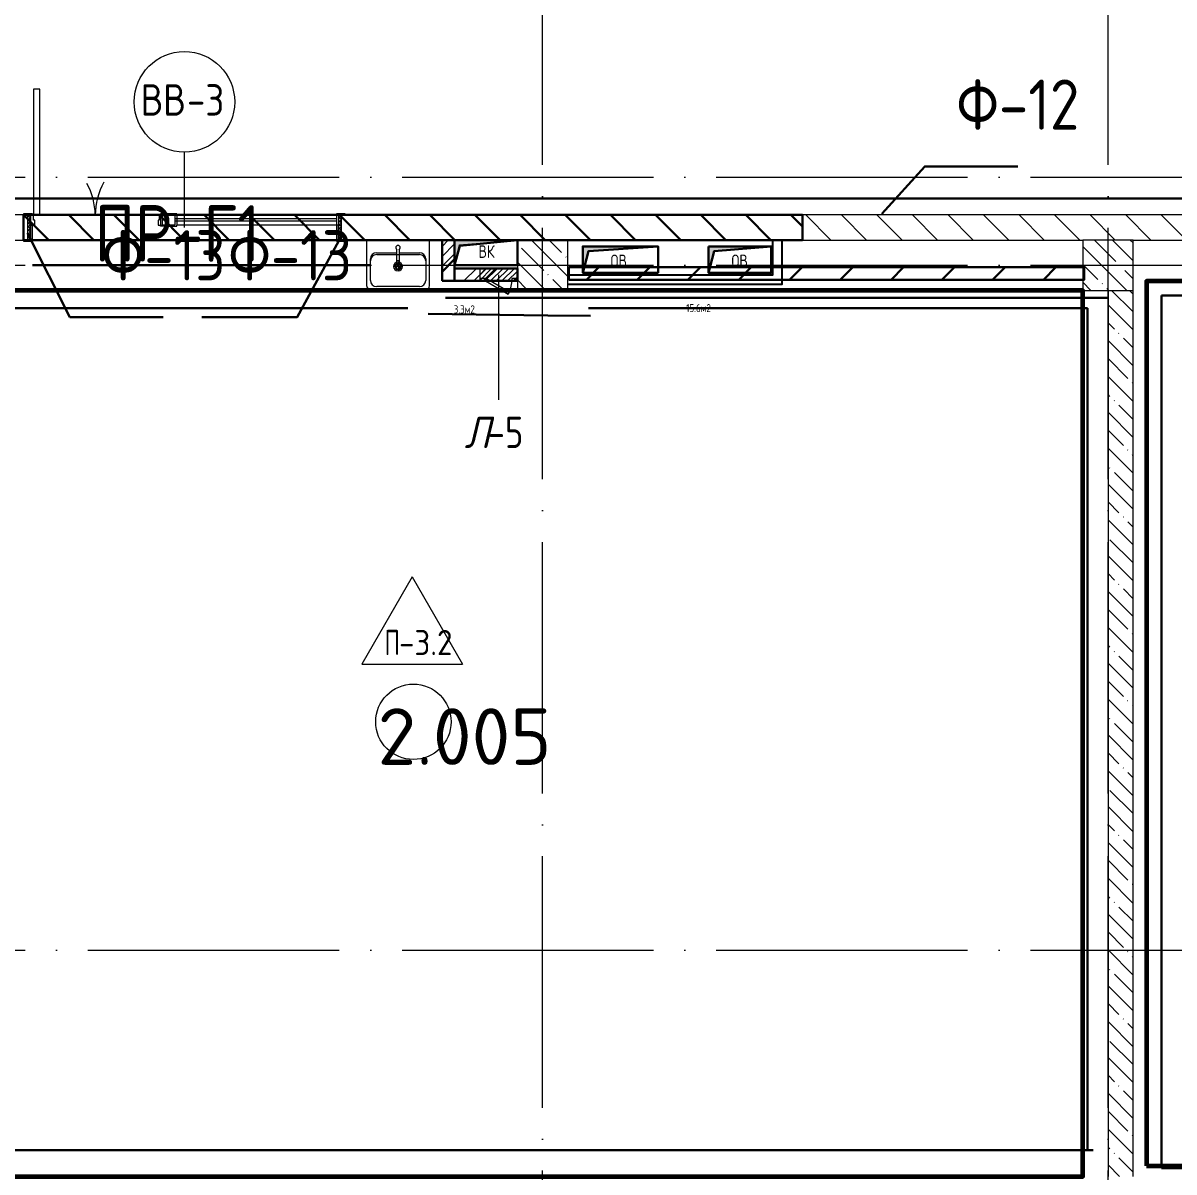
# Model space of a CAD drawing. Header units: millimetres. Extents: x -592259 to 288321, y -552984 to 293768.
# Drawn here: x 45314 to 54474, y -78533 to -69392 of the extents above; entities that cross this region are included whole.
import ezdxf

# ---------------------------------------------------------------- set-up
doc = ezdxf.new("R2010")
doc.units = ezdxf.units.MM
doc.linetypes.add('ADSK_Линия сетки', pattern=[2500, 2000, -250, 0, -250])
for name, color, linetype, lineweight in [('0) блоки', 6, 'Continuous', 30), ('0.3) ПГП 6 вып', 4, 'Continuous', 30), ('2)Фарх готовы', 3, 'Continuous', 30), ('2)Фархверки', 40, 'Continuous', 30), ('3) Перемычки готовы', 3, 'Continuous', 30), ('4) Штукатурка', 6, 'Continuous', 30), ('4.5) Штук Гипсовая по ЖБ', 6, 'Continuous', 30), ('4.6) Швы', 6, 'Continuous', 30), ('4.7) Штук. 6 вып.', 6, 'Continuous', 30), ('6.1) Шпаклевка 5 вып.', 160, 'Continuous', 60), ('A-AREA-____-IDEN', 250, 'Continuous', 9), ('A-DETL-GENF-OTLN', 250, 'Continuous', 5), ('A-DOOR-____-IDEN', 250, 'Continuous', 9), ('A-DOOR-____-MCUT', 250, 'Continuous', 5), ('A-DOOR-____-OTLN', 250, 'Continuous', 5), ('A-DOOR-FRAM-MCUT', 250, 'Continuous', 5), ('A-DOOR-FRAM-OTLN', 250, 'Continuous', 5), ('A-DOOR-GLAZ-MCUT', 250, 'Continuous', 5), ('A-FLOR-____-IDEN', 250, 'Continuous', 9), ('A-FLOR-____-OTLN', 250, 'Continuous', 9), ('A-GENM-____-MCUT', 250, 'Continuous', 25), ('A-GENM-____-OTLN', 250, 'Continuous', 9), ('A-GLAZ-____-OTLN', 250, 'Continuous', 5), ('A-WALL-____-MCUT', 250, 'Continuous', 13), ('A-WALL-____-PATT', 250, 'Continuous', 13), ('P-SANR-FIXT-OTLN', 250, 'Continuous', 9), ('S-COLS-____-MCUT', 250, 'Continuous', 25), ('S-COLS-____-OTLN', 250, 'Continuous', 9), ('S-GRID-____-OTLN', 250, 'Continuous', 9), ('КР_Отверстия_ВК', 250, 'Continuous', 30), ('КР_Отверстия_ОВ', 250, 'Continuous', 30), ('ОВ_Корр. отв. 27.10.2025', 250, 'Continuous', 30), ('ОВ_Корр_отв_27.10.2025', 250, 'Continuous', 30)]:
    doc.layers.add(name, color=color, linetype=linetype, lineweight=lineweight)
doc.styles.add('GOST Common_1', font='', dxfattribs={"width": 0.9, "height": 250})
doc.styles.add('ISOCPEUR', font='isocpeur.ttf', dxfattribs={"width": 0.8, "height": 100})
doc.styles.add('ISOCPEUR_1', font='isocpeur.ttf', dxfattribs={"width": 0.9, "height": 250})
doc.styles.add('ISOCPEUR_2', font='isocpeur.ttf', dxfattribs={"height": 160})
doc.styles.add('ISOCPEUR_I_1', font='ГОСТ тип А.ttf', dxfattribs={"height": 2500})
doc.styles.add('А3', font='ГОСТ тип А.ttf')
doc.styles.get('GOST Common_1').set_extended_font_data('GOST Common')
pattern_1 = [(45, (-601.3, -122294.8), (-224.5064, 224.5064), []), (45, (-521.92, -122294.8), (0, 449.0128), []), (45, (-680.67, -122294.8), (0, 449.0128), [])]

# ---------------------------------------------------------------- blocks, each defined once
blk = doc.blocks.new('Раковина_АИ_3D_Рен_МГН_Santek Neo 50 - Раковина 500x400x170-V6-АР1_Маркировочный план 2 этажа С1')
at = {"layer": 'P-SANR-FIXT-OTLN', "lineweight": 5}
for p, q in [((-250, 25), (-250, -335)), ((250, -335), (250, 25)), ((-170, -75), (-10, -75)), ((-170, -89.7), (170, -89.7)), ((-10, -167), (-10, -49.9)), ((10, -50), (10, -167)), ((10, -75), (170, -75)), ((-220, -295), (-220, -125)), ((-220, -295), (-220, -139.7)), ((-10, -167), (10, -167)), ((-5.9, -137), (-7, -137)), ((-7, -137), (-7, -137)), ((-5.9, -137), (5.9, -137)), ((0, -150), (0, -220)), ((7, -137), (5.9, -137)), ((7, -137), (7, -137)), ((220, -125), (220, -295)), ((220, -139.7), (220, -295)), ((35, -185), (-35, -185)), ((170, -345), (-170, -345)), ((170, -345), (-170, -345)), ((-210, -375), (210, -375))]:
    blk.add_line(p, q, dxfattribs=at)
for centre, radius, start, end in [((-170, -125), 50, 90, 180), ((-170, -139.7), 50, 90, 180), ((0, -35), 18, 360, 180), ((0, -35), 18, 180, 250.80897), ((0, -35), 18, 289.19103, 360), ((0, -35), 18, 295.19321, 300), ((0, -35), 18, 309.99941, 315), ((0, -35), 18, 324.99969, 330), ((170, -125), 50, 0, 90), ((170, -139.7), 50, 0, 90), ((0, -185), 35, 0, 180), ((0, -185), 35, 106.67272, 180), ((0, -185), 23, 360, 180), ((0, -185), 23, 115.32987, 180), ((0, -185), 23, 360, 64.67013), ((0, -185), 35, 0, 73.32728), ((0, -185), 35, 180, 0), ((0, -185), 35, 180, 360), ((0, -185), 23, 180, 360), ((0, -185), 23, 180, 360), ((-210, -335), 40, 180, 270), ((-170, -295), 50, 180, 270), ((-170, -295), 50, 180, 270), ((170, -295), 50, 270, 0), ((170, -295), 50, 270, 0), ((210, -335), 40, 270, 0)]:
    blk.add_arc(centre, radius, start, end, dxfattribs=at)
for points in [[(-6.2, -51.9), (-6.1, -51.9), (-6, -52), (-5.9, -52)], [(5.9, -52), (6, -52), (6.1, -51.9), (6.2, -51.9)]]:
    blk.add_open_spline(points, degree=3, dxfattribs=at)
blk = doc.blocks.new('Сифон Orio для МГН - Сифон бутылочный-V7-АР1_Маркировочный план 2 этажа С1')
at = {"layer": 'P-SANR-FIXT-OTLN', "lineweight": 5}
for start, end in [(90, 233.74325), (165, 233.74325), (165, 233.74325), (165, 180), (105, 135), (105, 135), (306.25675, 90), (345, 75), (345, 75), (45, 75), (345, 15), (195, 233.74325), (306.25675, 315), (306.25675, 315), (306.25675, 315)]:
    blk.add_arc((0, 0), 16, start, end, dxfattribs=at)
blk = doc.blocks.new('_Wn_-As_OpeningMEP_floor__Rectangular - _Wn_-As_OpeningMEP_floor__Rectangular-32466847-АР1_Маркировочный план 2 этажа С1')
at = {"layer": 'A-DETL-GENF-OTLN'}
for p, q in [((-250, -50), (-212.2, 112.2)), ((-212.2, 112.2), (250, 150))]:
    blk.add_line(p, q, dxfattribs=at)
blk = doc.blocks.new('Дверь_СКБ_2Ст_Фрамуга2 - Н_ВВ-3_2500x2600h_Учебные помещения_Фрамуга слева-42054644-АР1_Маркировочный план 2 этажа С1')
at = {"layer": 'A-DOOR-____-OTLN'}
h = blk.add_hatch(dxfattribs=at)
h.set_pattern_fill('FP_12', color=256, style=0, pattern_type=2)
h.set_pattern_definition([(135, (1051.41, 164.685), (-14.1421, -14.1421), []), (225, (1051.41, 164.685), (14.1421, -14.1421), [])])
h.paths.add_polyline_path([(1262.5, -100), (1262.5, 100), (1237.5, 100), (1237.5, -100)])
at = {"layer": 'A-DOOR-FRAM-OTLN'}
h = blk.add_hatch(dxfattribs=at)
h.set_pattern_fill('FP_13', color=256, style=0, pattern_type=2)
h.set_pattern_definition([(45, (-1071.384, 164.685), (-14.1421, 14.1421), []), (135, (-1071.384, 164.685), (-14.1421, -14.1421), [])])
h.paths.add_polyline_path([(-1212.5, -100), (-1212.5, 100), (-1237.5, 100), (-1237.5, -100)])
at = {"layer": 'A-DOOR-____-MCUT'}
for p, q in [((-1187.5, 1100), (-1187.5, 100)), ((-1137.5, 1100), (-1187.5, 1100)), ((-1137.5, 100), (-1137.5, 1100)), ((-1187.5, 100), (-1137.5, 100))]:
    blk.add_line(p, q, dxfattribs=at)
at = {"layer": 'A-DOOR-____-OTLN'}
for centre, radius, start, end in [((-1197.5, 100), 500, 360, 30), ((-177.5, 100), 520, 150, 180)]:
    blk.add_arc(centre, radius, start, end, dxfattribs=at)
at = {"layer": 'A-DOOR-FRAM-MCUT'}
for p, q in [((-1197.5, 108), (-1267.5, 108)), ((-1267.5, 108), (-1267.5, 100)), ((-1267.5, 100), (-1197.5, 100)), ((-1212.5, 100), (-1237.5, 100)), ((-1237.5, 100), (-1237.5, -100)), ((-1187.5, 100), (-1212.5, 100)), ((-1212.5, 100), (-1212.5, 20)), ((-1212.5, -100), (-1212.5, 100)), ((-1197.5, 100), (-1197.5, 108)), ((-1187.5, 60), (-1187.5, 100)), ((-187.5, 100), (-187.5, 60)), ((-162.5, 100), (-187.5, 100)), ((-177.5, 108), (-177.5, 100)), ((-107.5, 108), (-177.5, 108)), ((-177.5, 100), (-177.5, 20)), ((-62.5, 100), (-162.5, 100)), ((-162.5, 20), (-162.5, 100)), ((-162.5, 20), (-162.5, 100)), ((-117.5, 108), (-117.5, 100)), ((-47.5, 108), (-117.5, 108)), ((-107.5, 100), (-107.5, 108)), ((-62.5, 100), (-62.5, 20)), ((-47.5, 100), (-47.5, 108)), ((-47.5, 100), (-47.5, 20)), ((-47.5, 100), (1237.5, 100)), ((1292.5, 108), (1222.5, 108)), ((1222.5, 108), (1222.5, 100)), ((1222.5, 100), (1222.5, 20)), ((1222.5, 100), (1292.5, 100)), ((1237.5, 100), (1237.5, 20)), ((1262.5, 100), (1237.5, 100)), ((1237.5, 100), (1237.5, -100)), ((1262.5, -100), (1262.5, 100)), ((1292.5, 100), (1292.5, 108)), ((-1212.5, 20), (-1177.5, 20)), ((-1197.5, 20), (-1212.5, 20)), ((-1212.5, 20), (-1212.5, -100)), ((-1197.5, -100), (-1197.5, 20)), ((-1177.5, 60), (-1187.5, 60)), ((-1177.5, 20), (-1177.5, 60)), ((-187.5, 60), (-197.5, 60)), ((-197.5, 60), (-197.5, 20)), ((-197.5, 20), (-162.5, 20)), ((-177.5, 12), (-177.5, 20)), ((-107.5, 12), (-177.5, 12)), ((-62.5, 20), (-162.5, 20)), ((-117.5, 20), (-117.5, 12)), ((-117.5, 12), (-47.5, 12)), ((-107.5, 20), (-107.5, 12)), ((-47.5, 12), (-47.5, 20)), ((1237.5, 20), (-47.5, 20)), ((1237.5, 20), (1222.5, 20)), ((1222.5, 20), (1222.5, -100)), ((1237.5, -100), (1237.5, 20)), ((-1197.5, -100), (-1267.5, -100)), ((-1267.5, -100), (-1267.5, -108)), ((-1267.5, -108), (-1197.5, -108)), ((-1237.5, -100), (-1212.5, -100)), ((-1212.5, -100), (-1197.5, -100)), ((-1197.5, -108), (-1197.5, -100)), ((1222.5, -100), (1237.5, -100)), ((1292.5, -100), (1222.5, -100)), ((1222.5, -100), (1222.5, -108)), ((1222.5, -108), (1292.5, -108)), ((1237.5, -100), (1262.5, -100)), ((1292.5, -108), (1292.5, -100))]:
    blk.add_line(p, q, dxfattribs=at)
at = {"layer": 'A-DOOR-GLAZ-MCUT'}
for p, q in [((1222.5, 70), (-62.5, 70)), ((1222.5, 50), (-62.5, 50))]:
    blk.add_line(p, q, dxfattribs=at)
blk = doc.blocks.new('BSC_Колонна _Прямоугольная - 400x400-V30-АР1_Маркировочный план 2 этажа С1')
at = {"layer": 'S-COLS-____-OTLN', "lineweight": 5}
h = blk.add_hatch(dxfattribs=at)
h.set_pattern_fill('FP_33', color=256, style=0, pattern_type=2)
h.set_pattern_definition([(135, (-50050, -50975), (-142.5619, -142.5619), []), (135, (-49907.44, -50975), (-142.5619, -142.5619), [252.016, -50.403, 3.353, -47.05])])
h.paths.add_polyline_path([(-200, -200), (200, -200), (200, 200), (-200, 200), (-200, -125)])
at = {"layer": 'S-COLS-____-MCUT', "lineweight": 5}
for p, q in [((200, 200), (-200, 200)), ((-200, 200), (-200, -25)), ((200, -200), (200, 200)), ((-200, -25), (-200, -122)), ((-200, -125), (-200, -200)), ((-200, -200), (200, -200))]:
    blk.add_line(p, q, dxfattribs=at)
blk = doc.blocks.new('BSC_Колонна _Прямоугольная - 400x400-V31-АР1_Маркировочный план 2 этажа С1')
at = {"layer": 'S-COLS-____-OTLN', "lineweight": 5}
h = blk.add_hatch(dxfattribs=at)
h.set_pattern_fill('FP_34', color=256, style=0, pattern_type=2)
h.set_pattern_definition([(135, (-54550, -50975), (-142.5619, -142.5619), []), (135, (-54407.44, -50975), (-142.5619, -142.5619), [252.016, -50.403, 3.353, -47.05])])
h.paths.add_polyline_path([(-200, -200), (200, -200), (200, 200), (-200, 200)])
at = {"layer": 'S-COLS-____-MCUT', "lineweight": 5}
for p, q in [((200, 200), (-200, 200)), ((-200, 200), (-200, -200)), ((200, -200), (200, 200)), ((-200, -200), (200, -200))]:
    blk.add_line(p, q, dxfattribs=at)
blk = doc.blocks.new('АР_Люк - ЛРС_ВК_300х400_внутренний_RAL 9003-42734016-АР1_Маркировочный план 2 этажа С1')
at = {"layer": 'A-DOOR-____-OTLN'}
h = blk.add_hatch(dxfattribs=at)
h.set_pattern_fill('FP_53', color=256, style=0, pattern_type=2)
h.set_pattern_definition([(45, (125, 0), (-22.6274, 22.6274), [])])
h.paths.add_polyline_path([(275, 50), (-25, 50), (-25, -50), (275, -50)])
at = {"layer": 'A-DETL-GENF-OTLN'}
for p, q in [((275, 50), (-25, 50)), ((-25, 50), (-25, -50)), ((275, -50), (275, 50)), ((-25, -50), (275, -50))]:
    blk.add_line(p, q, dxfattribs=at)
at = {"layer": 'A-DOOR-____-MCUT', "lineweight": 5}
for p, q in [((48.1, 155), (38.1, 137.7)), ((38.1, 137.7), (220, 32.7)), ((230, 50), (48.1, 155)), ((20, 50), (-15, 50)), ((-15, 50), (-15, 30)), ((-15, 30), (20, 30)), ((20, 30), (20, 50)), ((220, 32.7), (230, 50)), ((265, 50), (230, 50)), ((230, 50), (230, 30)), ((230, 30), (265, 30)), ((265, 30), (265, 50))]:
    blk.add_line(p, q, dxfattribs=at)
blk.add_arc((230, 50), 210, 150, 180, dxfattribs=at)
at = {"layer": 'A-DOOR-____-OTLN'}
blk.add_line((230, 50), (48.1, 155), dxfattribs=at)
blk = doc.blocks.new('ASML_АР_Отделка Люка - ВО Отделка люков_Грунтовка 0_Шпатлевка 0_Окраска 0_0-42467640-АР1_Маркировочный план 2 этажа С1')
at = {"layer": 'A-GENM-____-MCUT', "lineweight": 5}
for p, q in [((-140, 3), (-150, 3)), ((-150, 3), (-150, 0)), ((65, 3), (-105, 3)), ((150, 3), (140, 3)), ((150, 0), (150, 3)), ((-150, 0), (-140, 0)), ((-105, 0), (70.2, 0)), ((103.3, 0), (105, 0)), ((140, 0), (150, 0))]:
    blk.add_line(p, q, dxfattribs=at)
blk = doc.blocks.new('AAR_СКБ_Марка_Помещения_мал - Номер-28977439-АР1_Маркировочный план 2 этажа С1')
at = {"layer": 'A-AREA-____-IDEN'}
blk.add_circle((-0.028, 0), 3, dxfattribs=at)
blk = doc.blocks.new('AAR_СКБ_Марка_Перекрытия - Марка пола-17325028-АР1_Маркировочный план 2 этажа С1')
at = {"layer": 'A-FLOR-____-IDEN'}
for p, q in [((0, 6.932), (-4.002, 0)), ((0, 6.932), (4.002, 0)), ((-4.002, 0), (4.002, 0))]:
    blk.add_line(p, q, dxfattribs=at)
blk = doc.blocks.new('ADSK_Марка_Дверь - Типоразмер_ADSK_Марка-30565456-АР1_Маркировочный план 2 этажа С1')
at = {"layer": 'A-DOOR-____-IDEN'}
blk.add_circle((0, 0), 4, dxfattribs=at)
blk = doc.blocks.new('*U2811')
at = {"linetype": 'ByBlock', "lineweight": -2, "ltscale": 5}
h = blk.add_hatch(color=0, dxfattribs=at)
h.dxf.hatch_style = 1
h.paths.add_polyline_path([(92, -73), (1200, 0), (0, 0), (0, -420)])
at = {"color": 0, "linetype": 'ByBlock', "lineweight": -2, "ltscale": 5}
blk.add_lwpolyline([(0, 0), (1200, 0), (1200, -420), (0, -420)], close=True, dxfattribs=at)
blk.add_lwpolyline([(1200, 0), (92, -73), (0, -420)], dxfattribs=at)
blk = doc.blocks.new('*U2808')
at = {"linetype": 'ByBlock', "lineweight": -2, "ltscale": 5}
h = blk.add_hatch(color=0, dxfattribs=at)
h.dxf.hatch_style = 1
h.paths.add_polyline_path([(82, -93), (1000, 0), (0, 0), (0, -400)])
at = {"color": 0, "linetype": 'ByBlock', "lineweight": -2, "ltscale": 5}
blk.add_lwpolyline([(0, 0), (1000, 0), (1000, -400), (0, -400)], close=True, dxfattribs=at)
blk.add_lwpolyline([(1000, 0), (82, -93), (0, -400)], dxfattribs=at)
blk = doc.blocks.new('*U2814')
at = {"linetype": 'ByBlock', "lineweight": -2, "ltscale": 5}
h = blk.add_hatch(color=0, dxfattribs=at)
h.dxf.hatch_style = 1
h.paths.add_polyline_path([(92, -73), (1000, 0), (0, 0), (0, -420)])
at = {"color": 0, "linetype": 'ByBlock', "lineweight": -2, "ltscale": 5}
blk.add_lwpolyline([(0, 0), (1000, 0), (1000, -420), (0, -420)], close=True, dxfattribs=at)
blk.add_lwpolyline([(1000, 0), (92, -73), (0, -420)], dxfattribs=at)

msp = doc.modelspace()

# ---------------------------------------------------------------- hatches: boundary and pattern name
at = {"layer": '0) блоки'}
h = msp.add_hatch(dxfattribs=at)
h.set_pattern_fill('ANSI31', color=256, scale=80, angle=90)
h.set_pattern_definition([(135, (45318.7, -70919.8), (-179.605, -179.605), [])])
h.paths.add_polyline_path([(51516.272, -71119.7883), (45318.7078, -71119.7883), (45318.7078, -70919.7883), (51516.272, -70919.7883)])
at = {"layer": '0.3) ПГП 6 вып'}
h = msp.add_hatch(dxfattribs=at)
h.set_pattern_fill('ANSI31', color=4, scale=90)
h.paths.add_polyline_path([(48648.7078, -71444.7878), (48748.7078, -71444.7878), (48748.7078, -71119.7883), (48648.7078, -71119.7883)])
h = msp.add_hatch(dxfattribs=at)
h.set_pattern_fill('ANSI31', color=4, scale=90)
h.paths.add_polyline_path([(48748.7078, -71444.7878), (49248.7298, -71444.7878), (49248.7298, -71344.7878), (48748.7078, -71344.7878)])
h = msp.add_hatch(dxfattribs=at)
h.set_pattern_fill('ANSI31', color=4, scale=90)
h.paths.add_polyline_path([(49658.7298, -71435.7872), (53758.7298, -71435.7872), (53758.7298, -71335.7872), (49658.7298, -71335.7872)])
at = {"layer": 'A-WALL-____-PATT', "lineweight": 15, "true_color": 0x000000}
h = msp.add_hatch(dxfattribs=at)
h.set_pattern_fill('FP_7', color=18, style=0, pattern_type=2)
h.set_pattern_definition(pattern_1)
h.paths.add_polyline_path([(48648.7078, -71444.7878), (48748.7078, -71444.7878), (48748.7078, -71119.7883), (48648.7078, -71119.7883), (48648.7078, -71393.7471)])
h = msp.add_hatch(dxfattribs=at)
h.set_pattern_fill('FP_7', color=18, style=0, pattern_type=2)
h.set_pattern_definition(pattern_1)
h.paths.add_polyline_path([(48748.7078, -71444.7878), (48948.7078, -71444.7878), (48948.7078, -71441.7878), (48958.7078, -71441.4544), (48958.7078, -71424.7878), (48993.7078, -71424.7878), (48993.7078, -71441.7878), (48995.4399, -71441.7878), (49004.1572, -71427.7267), (49028.5117, -71441.7878), (49203.7078, -71441.7878), (49203.7078, -71424.7878), (49238.7078, -71424.7878), (49238.7078, -71441.7878), (49248.7078, -71441.7878), (49248.7078, -71344.7878), (48748.7078, -71344.7878), (48748.7078, -71441.7878)])
h = msp.add_hatch(dxfattribs=at)
h.set_pattern_fill('FP_23', color=18, style=0, pattern_type=2)
h.set_pattern_definition([(135, (-601.3, -122294.79), (-142.5612, -142.5612), []), (135, (-458.73, -122294.79), (-142.5612, -142.5612), [252.016, -50.403, 3.353, -47.05])])
h.paths.add_polyline_path([(54139.0984, -78569.7878), (54148.7078, -78569.7878), (54148.7078, -71519.7883), (53948.7078, -71519.7883), (53948.7078, -78569.7878)])

# ---------------------------------------------------------------- linework, layer by layer
at = {"color": 18, "true_color": 0x000000}
for points in [[(49648.7078, -71394.5984), (51280.2338, -71394.5984), (51280.2338, -71119.788)], [(49648.7078, -71469.5984), (51355.2337, -71469.5984), (51355.2338, -71119.788)]]:
    msp.add_lwpolyline(points, dxfattribs=at)
at = {"layer": '0) блоки'}
msp.add_lwpolyline([(51516.272, -71119.7883), (45318.7078, -71119.7883), (45318.7078, -70919.7883), (51516.272, -70919.7883)], close=True, dxfattribs=at)
at = {"layer": '0.3) ПГП 6 вып'}
for points in [[(48648.7078, -71444.7878), (48748.7078, -71444.7878), (48748.7078, -71119.7883), (48648.7078, -71119.7883)], [(48748.7078, -71444.7878), (49248.7298, -71444.7878), (49248.7298, -71344.7878), (48748.7078, -71344.7878)], [(49658.7298, -71435.7872), (53758.7298, -71435.7872), (53758.7298, -71335.7872), (49658.7298, -71335.7872)]]:
    msp.add_lwpolyline(points, close=True, dxfattribs=at)
at = {"layer": '2)Фарх готовы'}
for points in [[(52148.0515, -70909.7788), (52489.8662, -70533.4282), (52531.4324, -70533.4282), (53231.4324, -70533.4282)], [(45351.0066, -71063.6131), (45686.847, -71732.3145), (45730.3087, -71732.3145), (46430.3087, -71732.3145)], [(47844.1278, -71095.2216), (47496.4342, -71732.3145), (47437.1682, -71732.3145), (46737.1682, -71732.3145)]]:
    msp.add_lwpolyline(points, dxfattribs=at)
at = {"layer": '4) Штукатурка'}
for p, q in [((32161.2872, -70787.3863), (68202.3341, -70787.3863)), ((54374.2071, -71558.9998), (57433.8383, -71558.9998)), ((48377.6985, -71659.7721), (44948.7078, -71659.7721)), ((53784.8689, -71659.7721), (49813.6401, -71659.7721))]:
    msp.add_line(p, q, dxfattribs=at)
at = {"layer": '4.5) Штук Гипсовая по ЖБ'}
for p, q in [((54374.2071, -78504.1004), (54374.2071, -71558.9998)), ((53784.8689, -78361.2066), (53784.8689, -71659.7721)), ((44948.7078, -78361.2066), (53784.8689, -78361.2066)), ((68215.0349, -78504.1004), (54374.2071, -78504.1004))]:
    msp.add_line(p, q, dxfattribs=at)
at = {"layer": '4.6) Швы'}
for points in [[(45388.7078, -70787.3863), (48077.552, -70787.3863)], [(45388.7078, -71319.7878), (48077.552, -71319.7878)], [(48539.4121, -71706.5842), (49489.897, -71719.9848), (49829.1639, -71722.1037)], [(48106.0597, -78361.2066), (49539.3523, -78361.2066)], [(52397.6812, -78361.2066), (53830.9738, -78361.2066)]]:
    msp.add_lwpolyline(points, dxfattribs=at)
at = {"layer": '4.7) Штук. 6 вып.'}
msp.add_lwpolyline([(48676.6787, -71578.3724), (53948.7078, -71578.3724)], dxfattribs=at)
at = {"layer": '6.1) Шпаклевка 5 вып.'}
for points in [[(45148.7078, -78569.7878), (53748.7078, -78569.7878), (53748.7078, -71519.7878), (45148.7078, -71519.7878)], [(54254.9564, -78485.1376), (68368.7064, -78485.1376), (68368.7064, -71445.7878), (54254.9564, -71445.7878)]]:
    msp.add_lwpolyline(points, close=True, dxfattribs=at)
at = {"layer": 'A-DOOR-____-IDEN', "color": 18, "true_color": 0x000000}
for p, q in [((46598.7078, -71019.7883), (46598.7078, -70419.7883)), ((49098.7078, -71394.7878), (49098.7078, -72390.2642))]:
    msp.add_line(p, q, dxfattribs=at)
at = {"layer": 'A-FLOR-____-OTLN', "color": 18, "lineweight": 5, "true_color": 0x000000}
for p, q in [((45448.7078, -70919.7883), (46398.7078, -70919.7883)), ((46423.7078, -70919.7883), (47808.7078, -70919.7883)), ((47808.7078, -71119.7883), (45388.7078, -71119.7883)), ((49248.7078, -71319.7878), (48748.7078, -71319.7878))]:
    msp.add_line(p, q, dxfattribs=at)
at = {"layer": 'A-WALL-____-MCUT', "color": 18, "lineweight": 15, "true_color": 0x000000}
for p, q in [((45318.7078, -70919.7883), (38878.7078, -70919.7883)), ((54628.7078, -70919.7883), (47878.7078, -70919.7883)), ((38878.7078, -71119.7883), (45348.7078, -71119.7883)), ((47848.7078, -71119.7883), (53748.7078, -71119.7883)), ((48648.7078, -71119.7883), (48648.7078, -71444.7878)), ((48748.7078, -71344.7878), (48748.7078, -71119.7883)), ((54148.7078, -71119.7883), (54628.7078, -71119.7883)), ((49248.7078, -71344.7878), (48748.7078, -71344.7878)), ((48648.7078, -71444.7878), (48948.7078, -71444.7878)), ((53948.7078, -71519.7883), (53948.7078, -78569.7878)), ((54148.7078, -78569.7878), (54148.7078, -71519.7883))]:
    msp.add_line(p, q, dxfattribs=at)
at = {"layer": 'A-WALL-____-PATT', "color": 18, "linetype": 'Continuous', "lineweight": 5, "true_color": 0x000000}
for p, q in [((45348.7078, -70946.8953), (45321.6009, -70919.7883)), ((51744.1402, -71119.788), (51544.1406, -70919.7883)), ((52026.9829, -71119.788), (51826.9833, -70919.7883)), ((52309.8256, -71119.7879), (52109.826, -70919.7883)), ((52592.6683, -71119.7879), (52392.6687, -70919.7883)), ((52875.511, -71119.7879), (52675.5114, -70919.7883)), ((53158.3537, -71119.7878), (52958.3542, -70919.7883)), ((53441.1964, -71119.7878), (53241.1969, -70919.7883)), ((53724.039, -71119.7878), (53524.0396, -70919.7883)), ((54006.8817, -71119.7878), (53806.8823, -70919.7883)), ((54289.7246, -71119.7879), (54089.725, -70919.7883)), ((54572.5677, -71119.7883), (54372.5677, -70919.7883))]:
    msp.add_line(p, q, dxfattribs=at)
at = {"layer": 'S-GRID-____-OTLN', "color": 18, "linetype": 'ADSK_Линия сетки', "true_color": 0x000000}
for p, q in [((49448.7078, -83022.3092), (49448.7078, -61092.7832)), ((53948.7078, -83022.3092), (53948.7078, -61092.7832)), ((-4170.8434, -70619.7878), (72672.5335, -70619.7878)), ((-4170.8434, -71319.7878), (72672.5335, -71319.7878)), ((-4170.8434, -76769.7878), (72672.5335, -76769.7878))]:
    msp.add_line(p, q, dxfattribs=at)
at = {"layer": 'ОВ_Корр. отв. 27.10.2025', "color": 18, "ltscale": 100, "true_color": 0x000000}
for points in [[(49768.7078, -71169.7878), (50368.7078, -71169.7878), (50368.7078, -71379.7878), (49768.7078, -71379.7878)], [(50768.7078, -71169.7878), (51268.7078, -71169.7878), (51268.7078, -71379.7878), (50768.7078, -71379.7878)]]:
    msp.add_lwpolyline(points, close=True, dxfattribs=at)
at = {"layer": 'ОВ_Корр_отв_27.10.2025', "color": 18, "ltscale": 100, "true_color": 0x000000, "elevation": -2820.3161}
msp.add_lwpolyline([(50368.7078, -71169.7878), (50368.7078, -71379.7878), (49768.7078, -71379.7878), (49768.7078, -71169.7878)], close=True, dxfattribs=at)

# ---------------------------------------------------------------- block references
at = {"layer": 'A-AREA-____-IDEN', "color": 18, "true_color": 0x000000, "xscale": 99.99999999999993, "yscale": 99.99999999999993, "zscale": 99.99999999999993}
msp.add_blockref('AAR_СКБ_Марка_Помещения_мал - Номер-28977439-АР1_Маркировочный план 2 этажа С1', (48423.7081, -74951.8467), dxfattribs=at)
at = {"layer": 'A-DOOR-____-IDEN', "color": 18, "true_color": 0x000000, "xscale": 99.99999999999993, "yscale": 99.99999999999993, "zscale": 99.99999999999993}
msp.add_blockref('ADSK_Марка_Дверь - Типоразмер_ADSK_Марка-30565456-АР1_Маркировочный план 2 этажа С1', (46598.7078, -70019.7883), dxfattribs=at)
at = {"layer": 'A-DOOR-____-OTLN', "color": 18, "true_color": 0x000000}
msp.add_blockref('Дверь_СКБ_2Ст_Фрамуга2 - Н_ВВ-3_2500x2600h_Учебные помещения_Фрамуга слева-42054644-АР1_Маркировочный план 2 этажа С1', (46586.2078, -71019.7883), dxfattribs=at)
at = {"layer": 'A-DOOR-____-OTLN', "color": 18, "true_color": 0x000000, "rotation": 180}
msp.add_blockref('АР_Люк - ЛРС_ВК_300х400_внутренний_RAL 9003-42734016-АР1_Маркировочный план 2 этажа С1', (49223.7078, -71394.7878), dxfattribs=at)
at = {"layer": 'A-FLOR-____-IDEN', "color": 18, "true_color": 0x000000, "xscale": 99.99999999999993, "yscale": 99.99999999999993, "zscale": 99.99999999999993}
msp.add_blockref('AAR_СКБ_Марка_Перекрытия - Марка пола-17325028-АР1_Маркировочный план 2 этажа С1', (48411.9181, -74492.8477), dxfattribs=at)
at = {"layer": 'A-GENM-____-OTLN', "color": 18, "lineweight": 5, "true_color": 0x000000, "rotation": 180}
msp.add_blockref('ASML_АР_Отделка Люка - ВО Отделка люков_Грунтовка 0_Шпатлевка 0_Окраска 0_0-42467640-АР1_Маркировочный план 2 этажа С1', (49098.7078, -71441.7878), dxfattribs=at)
at = {"layer": 'A-GLAZ-____-OTLN', "color": 18, "true_color": 0x000000}
msp.add_blockref('_Wn_-As_OpeningMEP_floor__Rectangular - _Wn_-As_OpeningMEP_floor__Rectangular-32466847-АР1_Маркировочный план 2 этажа С1', (48998.7078, -71269.7878), dxfattribs=at)
at = {"layer": 'P-SANR-FIXT-OTLN', "color": 18, "lineweight": 5, "true_color": 0x000000}
for name, p in [('Раковина_АИ_3D_Рен_МГН_Santek Neo 50 - Раковина 500x400x170-V6-АР1_Маркировочный план 2 этажа С1', (48298.7078, -71144.7769)), ('Сифон Orio для МГН - Сифон бутылочный-V7-АР1_Маркировочный план 2 этажа С1', (48298.7078, -71337.7883))]:
    msp.add_blockref(name, p, dxfattribs=at)
at = {"layer": 'S-COLS-____-OTLN', "color": 18, "lineweight": 5, "true_color": 0x000000}
for name, p in [('BSC_Колонна _Прямоугольная - 400x400-V30-АР1_Маркировочный план 2 этажа С1', (49448.7078, -71319.7878)), ('BSC_Колонна _Прямоугольная - 400x400-V31-АР1_Маркировочный план 2 этажа С1', (53948.7078, -71319.7878))]:
    msp.add_blockref(name, p, dxfattribs=at)
at = {"layer": 'КР_Отверстия_ВК', "color": 18, "true_color": 0x000000, "xscale": 0.5, "yscale": 0.5, "zscale": 0.5}
msp.add_blockref('*U2808', (48748.7078, -71119.7872), dxfattribs=at)
at = {"layer": 'КР_Отверстия_ОВ', "color": 18, "true_color": 0x000000, "xscale": 0.5, "yscale": 0.5, "zscale": 0.5}
for name, p in [('*U2811', (49768.7078, -71169.7878, -2820.3161)), ('*U2814', (50768.7078, -71169.7878, -2820.3161))]:
    msp.add_blockref(name, p, dxfattribs=at)

# ---------------------------------------------------------------- texts
at = {"layer": '0.3) ПГП 6 вып', "char_height": 63.81659, "attachment_point": 1, "style": 'А3'}
for s, insert in [('3.3м2', (48741.9749, -71638.3853)), ('15.6м2', (50591.8809, -71628.5491))]:
    msp.add_mtext_dynamic_manual_height_columns(s, width=1367.025343, gutter_width=319.083, heights=[0], dxfattribs=dict(at, insert=insert))
at = {"layer": '2)Фарх готовы', "char_height": 400, "width": 526.708687, "attachment_point": 1, "style": 'GOST Common_1'}
for s, insert in [('Ф-12', (52741.8804, -69841.6732)), ('Ф-13', (45940.7567, -71040.5595)), ('Ф-13', (46947.6162, -71040.5595))]:
    msp.add_mtext(s, dxfattribs=dict(at, insert=insert))
at = {"layer": '2)Фархверки', "char_height": 100, "width": 160.3375, "attachment_point": 1, "style": 'ISOCPEUR'}
for s, insert in [('ВК', (48938.7289, -71160.8323)), ('ОВ', (49990.1245, -71235.0514)), ('ОВ', (50952.2005, -71234.7931))]:
    msp.add_mtext(s, dxfattribs=dict(at, insert=insert))
at = {"layer": '3) Перемычки готовы', "insert": (45884.1123, -70841.4392), "char_height": 450, "width": 333.502, "attachment_point": 1, "style": 'ISOCPEUR_I_1'}
msp.add_mtext('ПР-Г1', dxfattribs=at)
at = {"layer": 'A-AREA-____-IDEN', "color": 18, "true_color": 0x000000, "insert": (48135.8078, -74844.3612), "char_height": 450, "width": 654.177, "attachment_point": 1, "style": 'ISOCPEUR_2'}
msp.add_mtext('2.005', dxfattribs=at)
at = {"layer": 'A-DOOR-____-IDEN', "color": 18, "true_color": 0x000000, "char_height": 250, "attachment_point": 1}
for s, insert, width, style in [('ВВ', (46249.9504, -69879.3378), 447.341625, 'GOST Common_1'), ('-3', (46619.0442, -69879.3378), 389.620125, 'GOST Common_1'), ('\\fISOCPEUR|b0|i1|c204|p34|;\\W.9;Л', (48827.8794, -72523.9101), 223.670812, 'ISOCPEUR_I_1'), ('-5', (49012.4263, -72523.9101), 404.0505, 'ISOCPEUR_I_1')]:
    msp.add_mtext(s, dxfattribs=dict(at, insert=insert, width=width, style=style))
at = {"layer": 'A-FLOR-____-IDEN', "color": 18, "true_color": 0x000000, "char_height": 200, "attachment_point": 1, "style": 'ISOCPEUR_1'}
for s, insert, width in [('\\fISOCPEUR|b0|i0|c204|p34|;\\W.7;П', (48190.5831, -74221.4619), 140.295312), ('-3.2', (48306.3383, -74221.4619), 420.885937)]:
    msp.add_mtext(s, dxfattribs=dict(at, insert=insert, width=width))

doc.saveas('drawing.dxf')
